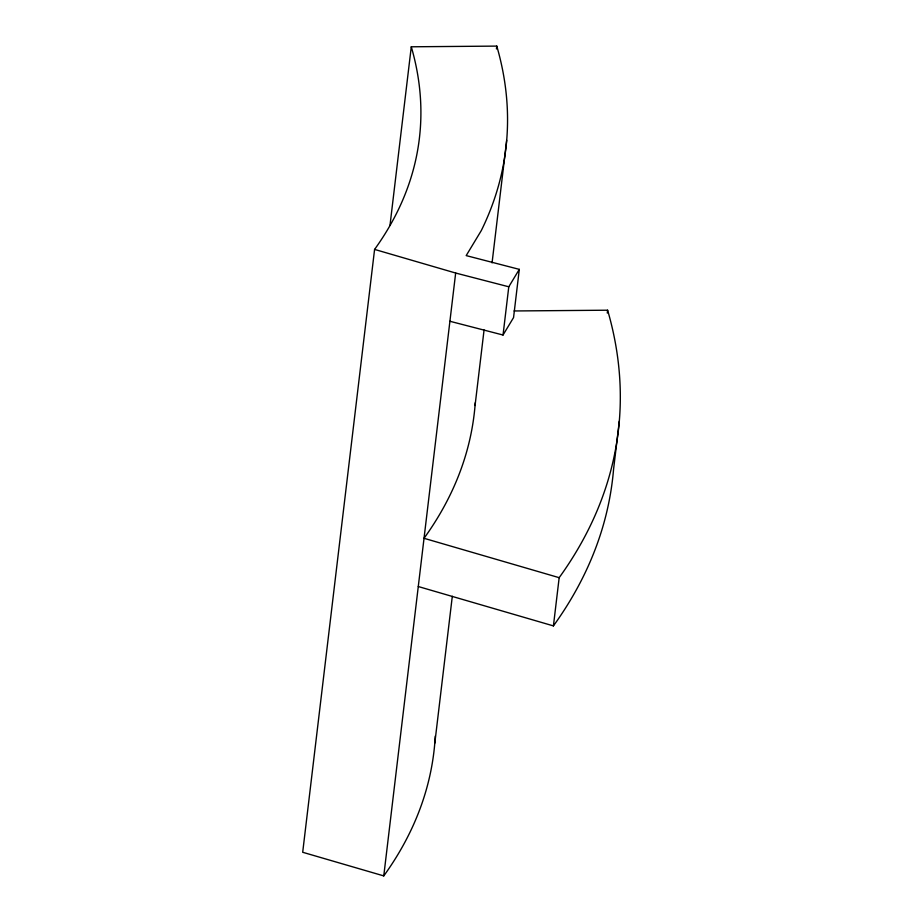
<?xml version="1.0" encoding="UTF-8"?>
<svg xmlns="http://www.w3.org/2000/svg" width="922" height="922" viewBox="0 0 922 922"><rect width="100%" height="100%" fill="white"/><g stroke="black" fill="none" stroke-linecap="round" stroke-linejoin="round"><path stroke-width="1.38" d="M449.913 321.271L503.032 335.02L513.554 317.583L519.305 269.362L466.186 255.601L481.307 230.558A812.639 444.969 6.8 0 0 496.774 46.1L411.281 46.792A725.568 397.301 6.8 0 1 374.586 249.413L302.693 852.274L383.771 875.9A812.639 444.969 6.8 0 0 435.288 736.067M389.994 225.36L411.281 46.792M383.771 875.9L455.664 273.039L374.586 249.413M496.428 48.947L496.774 46.1M434.804 743.109L452.31 596.28M475.061 405.507L484.073 329.926M492.06 262.897L506.685 140.248M503.032 335.02L508.783 286.788L519.305 269.362M418.277 586.53L553.419 625.9L559.17 577.679A957.751 524.434 6.8 0 0 607.61 310.207L514.073 310.968M607.275 313.054L607.61 310.207M619.307 421.17L613.556 469.402A957.751 524.434 6.8 0 1 553.419 625.9M455.664 273.039L508.783 286.788M559.17 577.679L424.028 538.298A812.639 444.969 6.8 0 0 475.279 402.695"/></g></svg>
